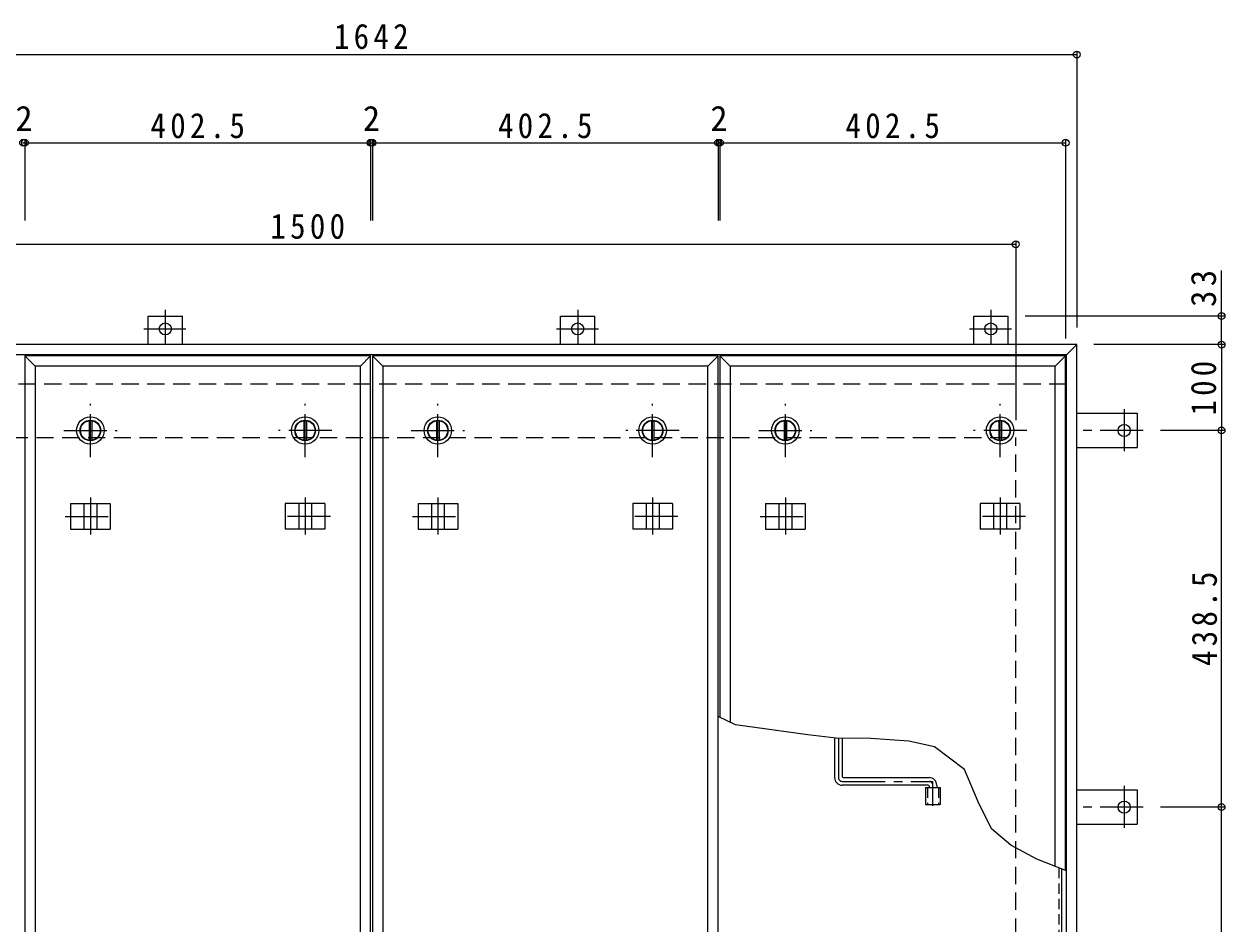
# Model space of a CAD drawing. Units: millimetres at full size, sheet at 1:10. Extents: x -2636 to 2770, y -1962 to 1744.
# Drawn here: x -1870 to -472, y 696 to 1744 of the extents above; entities that cross this region are included whole.
import ezdxf
from ezdxf.enums import TextEntityAlignment as Align

# ---------------------------------------------------------------- set-up
doc = ezdxf.new("R2010")
doc.units = ezdxf.units.MM
doc.header["$LTSCALE"] = 10
doc.header["$PDMODE"] = 32
doc.header["$PDSIZE"] = 8
for name, pattern in [('CHAIN1', [8, 5, -1, 1, -1]), ('DASHED1', [1.8, 1.2, -0.6]), ('DASHED2', [3, 2, -1])]:
    doc.linetypes.add(name, pattern=pattern)
for name, color, linetype, lineweight in [('0-1_躯体', 2, 'DASHED2', 9), ('0-2_仕上', 3, 'Continuous', 9), ('0-3_建具', 4, 'Continuous', 9), ('0-5_寸法', 4, 'Continuous', 9), ('0-6_ハッチ', 6, 'Continuous', 9), ('0-A', 3, 'CHAIN1', 9), ('0-C', 2, 'Continuous', 9), ('0-E', 3, 'Continuous', 9), ('0-F', 7, 'Continuous', 9)]:
    doc.layers.add(name, color=color, linetype=linetype, lineweight=lineweight)
doc.styles.add('ＭＳ ゴシック', font='')
doc.styles.get('ＭＳ ゴシック').set_extended_font_data('MS Gothic')

msp = doc.modelspace()

# ---------------------------------------------------------------- linework, layer by layer
at = {"layer": '0-1_躯体'}
for p, q in [((-656.19, 1324.76), (-2274.19, 1324.76)), ((-2215.19, 1262.76), (-715.19, 1262.76)), ((-715.19, -37.24), (-715.19, 1262.76))]:
    msp.add_line(p, q, dxfattribs=at)
at = {"layer": '0-2_仕上'}
for p, q in [((-1856.69, 1345.76), (-1868.69, 1357.76)), ((-1466.19, 1357.76), (-1868.69, 1357.76)), ((-1868.69, 1357.76), (-1868.69, -132.24)), ((-1466.19, 1357.76), (-1478.19, 1345.76)), ((-1466.19, -132.24), (-1466.19, 1357.76)), ((-1452.19, 1345.76), (-1464.19, 1357.76)), ((-1061.69, 1357.76), (-1464.19, 1357.76)), ((-1464.19, 1357.76), (-1464.19, -132.24)), ((-1061.69, 1357.76), (-1073.69, 1345.76)), ((-1061.69, -132.24), (-1061.69, 1357.76)), ((-1047.69, 1345.76), (-1059.69, 1357.76)), ((-657.19, 1357.76), (-1059.69, 1357.76)), ((-1059.69, 1357.76), (-1059.69, 936.74)), ((-657.19, 1357.76), (-669.19, 1345.76)), ((-657.19, 758.53), (-657.19, 1357.76)), ((-1478.19, 1345.76), (-1856.69, 1345.76)), ((-1856.69, 1345.76), (-1856.69, -120.24)), ((-1478.19, -120.24), (-1478.19, 1345.76)), ((-1073.69, 1345.76), (-1452.19, 1345.76)), ((-1452.19, 1345.76), (-1452.19, -120.24)), ((-1073.69, -120.24), (-1073.69, 1345.76)), ((-669.19, 1345.76), (-1047.69, 1345.76)), ((-1047.69, 1345.76), (-1047.69, 931.03)), ((-669.19, 763.18), (-669.19, 1345.76)), ((-820.34, 855.26), (-820.34, 835.26)), ((-820.34, 855.26), (-803.04, 855.26)), ((-803.04, 855.26), (-803.04, 835.26)), ((-820.34, 835.26), (-803.04, 835.26))]:
    msp.add_line(p, q, dxfattribs=at)
at = {"layer": '0-2_仕上', "linetype": 'DASHED1'}
for p, q in [((-818.04, 855.26), (-818.04, 835.26)), ((-805.34, 855.26), (-805.34, 835.26))]:
    msp.add_line(p, q, dxfattribs=at)
at = {"layer": '0-3_建具', "color": 2}
for p, q in [((-644.19, 1370.76), (-2286.19, 1370.76)), ((-644.19, 1370.76), (-656.19, 1358.76)), ((-644.19, -145.24), (-644.19, 1370.76)), ((-656.19, 1358.76), (-2274.19, 1358.76)), ((-656.19, -133.24), (-656.19, 1358.76))]:
    msp.add_line(p, q, dxfattribs=at)
at = {"layer": '0-3_建具', "linetype": 'CHAIN1'}
for p, q in [((-1792.44, 1192.88), (-1792.44, 1149.64)), ((-1542.44, 1192.88), (-1542.44, 1149.64)), ((-1387.94, 1192.88), (-1387.94, 1149.64)), ((-1137.94, 1192.88), (-1137.94, 1149.64)), ((-983.44, 1192.88), (-983.44, 1149.64)), ((-733.44, 1192.88), (-733.44, 1149.64)), ((-1821.85, 1170.76), (-1763.03, 1170.76)), ((-1513.03, 1170.76), (-1571.85, 1170.76)), ((-1417.35, 1170.76), (-1358.53, 1170.76)), ((-1108.53, 1170.76), (-1167.35, 1170.76)), ((-1012.85, 1170.76), (-954.03, 1170.76)), ((-704.03, 1170.76), (-762.85, 1170.76))]:
    msp.add_line(p, q, dxfattribs=at)
at = {"layer": '0-3_建具'}
for p, q in [((-1815.53, 1185.76), (-1815.53, 1155.76)), ((-1815.53, 1185.76), (-1769.35, 1185.76)), ((-1799.94, 1185.76), (-1799.94, 1155.76)), ((-1784.94, 1185.76), (-1784.94, 1155.76)), ((-1769.35, 1185.76), (-1769.35, 1155.76)), ((-1519.35, 1185.76), (-1565.53, 1185.76)), ((-1565.53, 1185.76), (-1565.53, 1155.76)), ((-1549.94, 1185.76), (-1549.94, 1155.76)), ((-1534.94, 1185.76), (-1534.94, 1155.76)), ((-1519.35, 1185.76), (-1519.35, 1155.76)), ((-1411.03, 1185.76), (-1411.03, 1155.76)), ((-1411.03, 1185.76), (-1364.85, 1185.76)), ((-1395.44, 1185.76), (-1395.44, 1155.76)), ((-1380.44, 1185.76), (-1380.44, 1155.76)), ((-1364.85, 1185.76), (-1364.85, 1155.76)), ((-1114.85, 1185.76), (-1161.03, 1185.76)), ((-1161.03, 1185.76), (-1161.03, 1155.76)), ((-1145.44, 1185.76), (-1145.44, 1155.76)), ((-1130.44, 1185.76), (-1130.44, 1155.76)), ((-1114.85, 1185.76), (-1114.85, 1155.76)), ((-1006.53, 1185.76), (-1006.53, 1155.76)), ((-1006.53, 1185.76), (-960.35, 1185.76)), ((-990.94, 1185.76), (-990.94, 1155.76)), ((-975.94, 1185.76), (-975.94, 1155.76)), ((-960.35, 1185.76), (-960.35, 1155.76)), ((-710.35, 1185.76), (-756.53, 1185.76)), ((-756.53, 1185.76), (-756.53, 1155.76)), ((-740.94, 1185.76), (-740.94, 1155.76)), ((-725.94, 1185.76), (-725.94, 1155.76)), ((-710.35, 1185.76), (-710.35, 1155.76)), ((-1815.53, 1155.76), (-1769.35, 1155.76)), ((-1519.35, 1155.76), (-1565.53, 1155.76)), ((-1411.03, 1155.76), (-1364.85, 1155.76)), ((-1114.85, 1155.76), (-1161.03, 1155.76)), ((-1006.53, 1155.76), (-960.35, 1155.76)), ((-710.35, 1155.76), (-756.53, 1155.76))]:
    msp.add_line(p, q, dxfattribs=at)
at = {"layer": '0-5_寸法', "color": 7}
msp.add_line((-475.67, 1403.96), (-475.67, 1457.12), dxfattribs=at)
msp.add_lwpolyline([(-656.19, 758.14), (-690.73, 771.52), (-720.97, 787.94), (-743.54, 807.18), (-758.89, 838.63), (-774.71, 876.09), (-809.67, 902.31), (-839.64, 908.97), (-883.76, 912.3), (-924.13, 912.71), (-957.43, 916.46), (-1041.56, 928.11), (-1061.69, 937.69)], dxfattribs=at)
at = {"layer": '0-6_ハッチ'}
for p, q in [((-926.19, 912.95), (-926.19, 866.76)), ((-917.19, 912.64), (-917.19, 867.76)), ((-817.19, 857.76), (-917.19, 857.76)), ((-916.19, 866.76), (-816.19, 866.76)), ((-816.19, 856.76), (-816.19, 855.26)), ((-807.19, 857.76), (-807.19, 855.26))]:
    msp.add_line(p, q, dxfattribs=at)
at = {"layer": '0-6_ハッチ', "linetype": 'CHAIN1'}
for p, q in [((-921.69, 912.69), (-921.69, 866.77)), ((-917.18, 862.26), (-811.69, 862.26)), ((-811.69, 833.88), (-811.69, 862.26))]:
    msp.add_line(p, q, dxfattribs=at)
at = {"layer": '0-6_ハッチ'}
for centre, radius, start, end in [((-916.19, 867.76), 1, 180, 270), ((-917.19, 866.76), 9, 180, 270), ((-817.19, 856.76), 1, 0, 90), ((-816.19, 857.76), 9, 0, 90)]:
    msp.add_arc(centre, radius, start, end, dxfattribs=at)
at = {"layer": '0-6_ハッチ', "linetype": 'CHAIN1'}
for centre, radius, start, end in [((-917.18, 866.77), 4.51, 180, 270), ((-816.19, 857.76), 4.5, 360, 89.70431)]:
    msp.add_arc(centre, radius, start, end, dxfattribs=at)
at = {"layer": '0-A', "linetype": 'DASHED1'}
msp.add_line((-664.89, 761.51), (-664.89, -87.54), dxfattribs=at)
at = {"layer": '0-A', "linetype": 'Continuous'}
msp.add_line((-661.69, -90.74), (-661.69, 760.27), dxfattribs=at)
at = {"layer": '0-C', "linetype": 'CHAIN1'}
for p, q in [((-1792.44, 1239.76), (-1792.44, 1301.76)), ((-1542.44, 1239.76), (-1542.44, 1301.76)), ((-1387.94, 1239.76), (-1387.94, 1301.76)), ((-1137.94, 1239.76), (-1137.94, 1301.76)), ((-983.44, 1239.76), (-983.44, 1301.76)), ((-733.44, 1239.76), (-733.44, 1301.76)), ((-1823.44, 1270.76), (-1761.44, 1270.76)), ((-1511.44, 1270.76), (-1573.44, 1270.76)), ((-1418.94, 1270.76), (-1356.94, 1270.76)), ((-1106.94, 1270.76), (-1168.94, 1270.76)), ((-1014.44, 1270.76), (-952.44, 1270.76)), ((-702.44, 1270.76), (-764.44, 1270.76))]:
    msp.add_line(p, q, dxfattribs=at)
at = {"layer": '0-C'}
for p, q in [((-1793.94, 1282.16), (-1793.94, 1259.36)), ((-1790.94, 1282.16), (-1790.94, 1259.36)), ((-1543.94, 1282.16), (-1543.94, 1259.36)), ((-1540.94, 1282.16), (-1540.94, 1259.36)), ((-1389.44, 1282.16), (-1389.44, 1259.36)), ((-1386.44, 1282.16), (-1386.44, 1259.36)), ((-1139.44, 1282.16), (-1139.44, 1259.36)), ((-1136.44, 1282.16), (-1136.44, 1259.36)), ((-984.94, 1282.16), (-984.94, 1259.36)), ((-981.94, 1282.16), (-981.94, 1259.36)), ((-734.94, 1282.16), (-734.94, 1259.36)), ((-731.94, 1282.16), (-731.94, 1259.36))]:
    msp.add_line(p, q, dxfattribs=at)
for centre, radius in [((-1792.44, 1270.76), 16), ((-1542.44, 1270.76), 16), ((-1387.94, 1270.76), 16), ((-1137.94, 1270.76), 16), ((-983.44, 1270.76), 16), ((-733.44, 1270.76), 16), ((-1792.44, 1270.76), 12), ((-1792.44, 1270.76), 11.5), ((-1542.44, 1270.76), 12), ((-1542.44, 1270.76), 11.5), ((-1387.94, 1270.76), 12), ((-1387.94, 1270.76), 11.5), ((-1137.94, 1270.76), 12), ((-1137.94, 1270.76), 11.5), ((-983.44, 1270.76), 12), ((-983.44, 1270.76), 11.5), ((-733.44, 1270.76), 12), ((-733.44, 1270.76), 11.5)]:
    msp.add_circle(centre, radius, dxfattribs=at)
at = {"layer": '0-E'}
for p, q in [((-1725.19, 1403.96), (-1685.19, 1403.96)), ((-1725.19, 1370.76), (-1725.19, 1403.96)), ((-1685.19, 1370.76), (-1685.19, 1403.96)), ((-1245.19, 1403.96), (-1205.19, 1403.96)), ((-1245.19, 1370.76), (-1245.19, 1403.96)), ((-1205.19, 1370.76), (-1205.19, 1403.96)), ((-764.19, 1403.96), (-724.19, 1403.96)), ((-764.19, 1370.76), (-764.19, 1403.96)), ((-724.19, 1370.76), (-724.19, 1403.96)), ((-644.19, 1290.76), (-573.99, 1290.76)), ((-573.99, 1290.76), (-573.99, 1250.76)), ((-644.19, 1250.76), (-573.99, 1250.76)), ((-644.19, 852.26), (-573.99, 852.26)), ((-573.99, 852.26), (-573.99, 812.26)), ((-644.19, 812.26), (-573.99, 812.26))]:
    msp.add_line(p, q, dxfattribs=at)
at = {"layer": '0-E', "linetype": 'CHAIN1'}
for p, q in [((-1705.19, 1411.12), (-1705.19, 1370.96)), ((-1225.19, 1411.12), (-1225.19, 1370.96)), ((-744.19, 1411.12), (-744.19, 1370.96)), ((-1730.03, 1388.96), (-1681.14, 1388.96)), ((-1250.03, 1388.96), (-1201.14, 1388.96)), ((-769.03, 1388.96), (-720.14, 1388.96)), ((-588.99, 1295.6), (-588.99, 1246.71)), ((-566.83, 1270.76), (-644.19, 1270.76)), ((-588.99, 857.1), (-588.99, 808.21)), ((-566.83, 832.26), (-644.19, 832.26))]:
    msp.add_line(p, q, dxfattribs=at)
at = {"layer": '0-E'}
for centre in [(-1705.19, 1388.96), (-1225.19, 1388.96), (-744.19, 1388.96), (-588.99, 1270.76), (-588.99, 832.26)]:
    msp.add_circle(centre, 7, dxfattribs=at)
at = {"layer": '0-F'}
for p, q in [((-2286.19, 1708.47), (-644.19, 1708.47)), ((-644.19, 1711.47), (-644.19, 1390.76)), ((-1868.69, 1608.68), (-1868.69, 1515.36)), ((-1466.19, 1608.68), (-1466.19, 1515.36)), ((-1464.19, 1608.68), (-1464.19, 1515.36)), ((-1061.69, 1608.68), (-1061.69, 1515.36)), ((-1059.69, 1608.68), (-1059.69, 1515.36)), ((-657.19, 1608.68), (-657.19, 1377.76)), ((-1870.69, 1605.68), (-1868.69, 1605.68)), ((-1868.69, 1605.68), (-1466.19, 1605.68)), ((-1466.19, 1605.68), (-1464.19, 1605.68)), ((-1464.19, 1605.68), (-1061.69, 1605.68)), ((-1061.69, 1605.68), (-1059.69, 1605.68)), ((-1059.69, 1605.68), (-657.19, 1605.68)), ((-2215.19, 1487.48), (-715.19, 1487.48)), ((-715.19, 1490.48), (-715.19, 1282.76)), ((-472.67, 1403.96), (-704.19, 1403.96)), ((-475.67, 1370.76), (-475.67, 1403.96)), ((-472.67, 1370.76), (-624.19, 1370.76)), ((-475.67, 1370.76), (-475.67, 1270.76)), ((-472.67, 1270.76), (-546.83, 1270.76)), ((-475.67, 832.26), (-475.67, 1270.76)), ((-472.67, 832.26), (-546.83, 832.26)), ((-475.67, 393.26), (-475.67, 832.26))]:
    msp.add_line(p, q, dxfattribs=at)
for p in [(-644.19, 1708.47), (-1870.69, 1605.68), (-1868.69, 1605.68), (-1466.19, 1605.68), (-1464.19, 1605.68), (-1061.69, 1605.68), (-1059.69, 1605.68), (-657.19, 1605.68), (-715.19, 1487.48), (-475.67, 1403.96), (-475.67, 1370.76), (-475.67, 1270.76), (-475.67, 832.26)]:
    msp.add_point(p, dxfattribs=at)

# ---------------------------------------------------------------- texts
at = {"layer": '0-F', "color": 2, "style": 'ＭＳ ゴシック'}
for p in [(-1879.69, 1610.68), (-1475.19, 1610.68), (-1070.69, 1610.68)]:
    msp.add_text('2', height=29.33, dxfattribs=at).set_placement(p, align=Align.BOTTOM_LEFT)
at = {"layer": '0-F', "color": 2, "char_height": 29.33, "attachment_point": 7, "style": 'ＭＳ ゴシック'}
for s, insert in [('\\T1.28;\\W0.9;1642', (-1508.94, 1714.47)), ('\\T1.28;\\W0.9;402.5', (-1722.44, 1610.68)), ('\\T1.28;\\W0.9;402.5', (-1317.94, 1610.68)), ('\\T1.28;\\W0.9;402.5', (-913.44, 1610.68)), ('\\T1.28;\\W0.9;1500', (-1582.94, 1493.48))]:
    msp.add_mtext(s, dxfattribs=dict(at, insert=insert))
at = {"layer": '0-F', "color": 2, "char_height": 29.33, "attachment_point": 7, "rotation": 90, "style": 'ＭＳ ゴシック'}
for s, insert in [('\\T1.27;\\W0.95;33', (-481.67, 1414.62)), ('\\T1.27;\\W0.9;100', (-481.67, 1288.26)), ('\\T1.28;\\W0.9;438.5', (-480.67, 996.51))]:
    msp.add_mtext(s, dxfattribs=dict(at, insert=insert))

doc.saveas('drawing.dxf')
